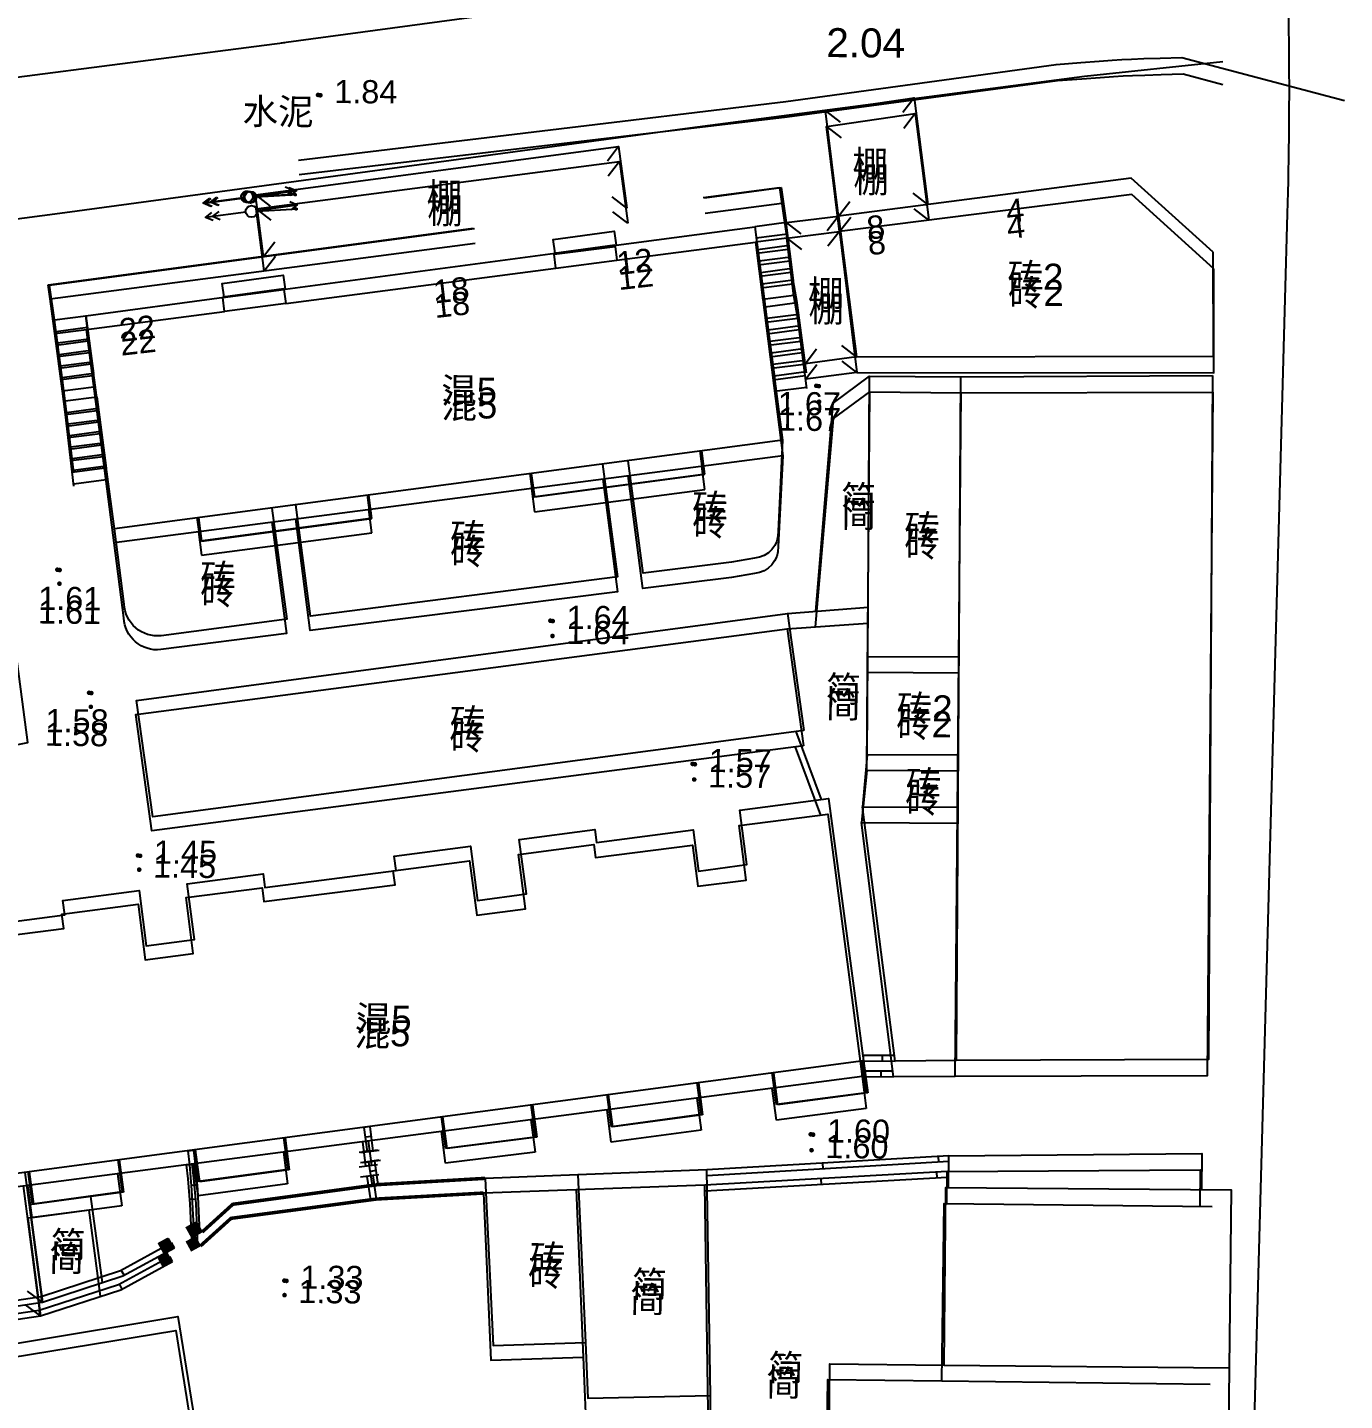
# Model space of a CAD drawing. Header units: millimetres. Extents: x 2463 to 59352, y -11079 to 11941.
# Drawn here: x 6428.4 to 6485.2, y 1711.2 to 1770.4 of the extents above; entities that cross this region are included whole.
import ezdxf
from ezdxf.enums import TextEntityAlignment as Align

# ---------------------------------------------------------------- set-up
doc = ezdxf.new("R2010")
doc.units = ezdxf.units.MM
doc.header["$LTSCALE"] = 10
doc.linetypes.add('X5', pattern=[3, 2, -1])
for name, color, linetype in [('1地形实测', 7, 'Continuous'), ('1：500地形', 8, 'Continuous'), ('RD-红线', 7, 'Continuous')]:
    doc.layers.add(name, color=color, linetype=linetype)
doc.styles.get("Standard").update_dxf_attribs({"font": 'arial.ttf'})
doc.linetypes.add('443', pattern='A,9.4,[169,AAA.SHX,S=1,R=0,X=0,Y=0.15],0.6', length=10)

# ---------------------------------------------------------------- blocks, each defined once
blk = doc.blocks.new('510201003')
at = {"linetype": 'Continuous'}
blk.add_line((0.5, 0), (4, 0), dxfattribs=at)
at = {"linetype": 'Continuous', "flags": 128}
blk.add_lwpolyline([(3.387748909760055, 0.35355), (4, 0), (3.387748909760055, -0.35355)], dxfattribs=at)
blk = doc.blocks.new('510301000')
at = {"linetype": 'Continuous'}
blk.add_circle((0, 0), 0.5, dxfattribs=at)
blk = doc.blocks.new('520101003')
at = {"linetype": 'Continuous'}
blk.add_line((0.5, 0), (4, 0), dxfattribs=at)
at = {"linetype": 'Continuous', "const_width": 0.15, "flags": 128}
blk.add_lwpolyline([(3.774999999999999, 0, 1), (3.924999999999998, 0, 1)], format="xyb", close=True, dxfattribs=at)
blk = doc.blocks.new('520106000')
at = {"linetype": 'Continuous'}
blk.add_circle((0, 0), 0.5, dxfattribs=at)
blk = doc.blocks.new('720100000')
at = {"const_width": 0.2}
blk.add_lwpolyline([(-0.1, 0, 1), (0.1, 0, 1)], format="xyb", close=True, dxfattribs=at)
blk = doc.blocks.new('380408100')
at = {"const_width": 1}
blk.add_lwpolyline([(-0.5, 0), (0.5, 0)], dxfattribs=at)
blk = doc.blocks.new('380407017')
at = {"linetype": 'Continuous', "flags": 128}
blk.add_lwpolyline([(0, -0.5), (0, 1.1)], dxfattribs=at)
blk = doc.blocks.new('510101003')
at = {"linetype": 'Continuous'}
blk.add_line((0.5, 0), (4, 0), dxfattribs=at)
at = {"linetype": 'Continuous', "flags": 128}
for points in [[(2.771799785178775, 0.35355), (3.384166348194753, 0), (2.771799785178775, -0.35355)], [(3.387748909760055, 0.35355), (4, 0), (3.387748909760055, -0.35355)]]:
    blk.add_lwpolyline(points, dxfattribs=at)

msp = doc.modelspace()

# ---------------------------------------------------------------- linework, layer by layer
at = {"layer": '1地形实测', "color": 251, "linetype": 'Continuous', "flags": 128}
for points in [[(6439.321974879744, 1769.754037316778), (6460.543757322566, 1772.639674533048), (6479.9811624343, 1774.694233410881)], [(6440.099104492083, 1764.083797900361), (6461.130787110278, 1766.564793500938), (6472.787285988134, 1768.132580070645), (6473.846422907694, 1768.212670178042), (6474.635378495122, 1768.270137684309), (6475.205735706697, 1768.308497977798), (6475.623324016489, 1768.332513734122), (6476.029769863557, 1768.351507150457), (6476.558279166378, 1768.371010345296), (6477.268253391232, 1768.392888178938), (6478.207266031039, 1768.418848696985), (6479.916864808098, 1767.959696502779)]]:
    msp.add_lwpolyline(points, dxfattribs=at)
at = {"layer": '1地形实测', "color": 8, "linetype": 'Continuous', "flags": 128}
msp.add_lwpolyline([(6440.060400676071, 1764.697993045562), (6461.085687006796, 1767.232622202841), (6472.738149318759, 1768.830134039634), (6473.797078491452, 1768.912925194372), (6474.585884951086, 1768.972404710372), (6475.156142478316, 1769.012219838687), (6475.573668174302, 1769.037300204747), (6475.980064263424, 1769.057330316287), (6476.508522084421, 1769.078181434777), (6477.218438199461, 1769.101870037039), (6478.15738157122, 1769.130225348641), (6485.169510851296, 1767.266118870471)], dxfattribs=at)
at = {"layer": '1：500地形', "color": 251, "linetype": 'Continuous'}
for p, q in [((6425.578136324157, 1767.985117356648), (6439.468810234599, 1769.773198008892)), ((6466.654387598481, 1766.706065997836), (6466.169987181815, 1766.06939031452)), ((6462.834947768397, 1766.154505114891), (6463.470213369206, 1765.668256481533)), ((6453.9101263051, 1764.64464148542), (6453.42261625358, 1764.01034373127)), ((6438.24067145624, 1762.594303276745), (6438.874969388389, 1762.106793046352)), ((6454.258725999245, 1761.980512683169), (6453.624428006153, 1762.468022436724)), ((6467.239643198411, 1762.10753907485), (6466.607065385879, 1762.597278847248)), ((6463.385653600593, 1761.617040901334), (6463.877229866661, 1762.248192925827)), ((6461.12390201507, 1761.339620839693), (6459.768159317582, 1761.163556165417)), ((6459.768159317582, 1761.163556165417), (6460.087841080649, 1758.665123972465)), ((6461.428019528134, 1758.836603556649), (6461.12390201507, 1761.339620839693)), ((6461.12390201507, 1761.339620839693), (6461.756687170391, 1760.850148991571)), ((6463.385653600593, 1761.617040901334), (6462.893775506849, 1760.9861237848)), ((6438.5892710895, 1759.930173997656), (6439.076781142243, 1760.564472228643)), ((6461.184208668625, 1760.843271263298), (6459.831552395512, 1760.668115568702)), ((6461.244515381901, 1760.346921685972), (6459.894945473383, 1760.172674971987)), ((6461.304822034292, 1759.850571632274), (6459.958338551312, 1759.677234375738)), ((6461.365128687905, 1759.354222055414), (6460.021731629125, 1759.181793778558)), ((6461.425435399959, 1758.857872001716), (6460.085124708277, 1758.686353659146)), ((6461.594855912061, 1757.875967204925), (6460.211464793569, 1757.698957879451)), ((6460.211464793569, 1757.698957879451), (6460.598017215469, 1754.677906302624)), ((6461.983033580562, 1754.855123618507), (6461.594855912061, 1757.875967204925)), ((6429.563169348608, 1757.223744181339), (6430.919940630878, 1757.402799312846)), ((6429.892409801572, 1754.733487468102), (6429.563169348608, 1757.223744181339)), ((6430.919940630878, 1757.402799312846), (6431.24586416557, 1754.910480265395)), ((6461.658581828788, 1757.380044617114), (6460.274923891617, 1757.203001649939)), ((6429.628704763689, 1756.728057718259), (6430.984815813865, 1756.906702091806)), ((6429.694240238374, 1756.232371255179), (6431.049690998074, 1756.410605347139)), ((6461.722307745456, 1756.884122029302), (6460.338382988442, 1756.707044942659)), ((6461.786033603859, 1756.388199918792), (6460.401842086549, 1756.211088712682)), ((6429.759775653512, 1755.736684792098), (6431.114566240665, 1755.914508125634)), ((6461.849759520586, 1755.892277331446), (6460.465301183316, 1755.715132005867)), ((6461.931901118225, 1755.253042352275), (6462.419551260858, 1755.887232454848)), ((6464.145646881634, 1755.537507860345), (6463.513318095504, 1756.027569332049)), ((6429.825311068593, 1755.240998329484), (6431.179441424933, 1755.418411380966)), ((6461.913485438536, 1755.396355220471), (6460.528760220537, 1755.219175298587)), ((6429.890846543336, 1754.745311865938), (6431.244316607919, 1754.922314159461)), ((6461.977211355263, 1754.900432633125), (6460.592219318643, 1754.723219069076)), ((6430.018808893134, 1753.72723494785), (6431.377365786206, 1753.904895000049)), ((6430.383395676998, 1750.644613528513), (6430.018808893134, 1753.72723494785)), ((6430.07753540794, 1753.230695383512), (6431.442194443867, 1753.409153621067)), ((6431.377365786206, 1753.904895000049), (6431.779836033269, 1750.827227729727)), ((6430.136261923968, 1752.734156296012), (6431.507023162356, 1752.913412718457)), ((6430.194988439938, 1752.237617208511), (6431.571851820017, 1752.41767133901)), ((6430.253715015629, 1751.741078121477), (6431.636680537284, 1751.921929959562)), ((6430.312441530377, 1751.244538556673), (6431.701509195003, 1751.426188580115)), ((6430.371168046406, 1750.747999469173), (6431.766337853887, 1750.930447677505)), ((6464.366785847904, 1725.175012890139), (6464.367886832073, 1725.42501040211)), ((6465.183388721869, 1725.17141693866), (6465.184489706038, 1725.421414450631)), ((6443.083325812973, 1722.399517539778), (6442.835424829887, 1722.367189925053)), ((6443.138538407018, 1721.976127927546), (6442.890637423932, 1721.943800312822)), ((6435.215820563057, 1721.373545794637), (6435.46372160697, 1721.405873886199)), ((6443.221357358942, 1721.341043985803), (6442.973456374575, 1721.308715893776)), ((6443.278069852009, 1720.906152958871), (6443.030798090304, 1720.8693199748)), ((6467.576998688486, 1721.053928167914), (6467.591035129475, 1720.804322576505)), ((6443.338217616694, 1720.502360102144), (6443.090945795384, 1720.465527118538)), ((6462.584885780789, 1720.773199828231), (6462.598922162173, 1720.523594236822)), ((6435.365170691601, 1719.889980326296), (6435.614373908118, 1719.909924409241)), ((6435.835764219899, 1717.872066003625), (6435.668144465921, 1718.057548152638)), ((6434.634259899643, 1717.196506348793), (6434.514907441657, 1717.416176529025)), ((6435.466288706377, 1717.83855500294), (6435.716026426731, 1717.850003775098)), ((6432.461313958194, 1716.015888568369), (6432.341961500324, 1716.2355587486)), ((6428.937691582107, 1714.859784771112), (6428.298719349057, 1715.341152053681)), ((6428.937691582107, 1714.859784771112), (6428.880392959372, 1715.104030027875))]:
    msp.add_line(p, q, dxfattribs=at)
at = {"layer": '1：500地形', "color": 8, "linetype": 'Continuous'}
for p, q in [((6466.608909183213, 1767.387982396764), (6466.126134202963, 1766.750073063076)), ((6462.790888552876, 1766.826681706012), (6463.427392310959, 1766.342055080348)), ((6453.869947107889, 1765.29406018125), (6453.384056405777, 1764.658520862349)), ((6438.205772630203, 1763.203762972616), (6438.841311948929, 1762.717872270272)), ((6454.225340558363, 1762.630828850792), (6453.589801239579, 1763.116719552205)), ((6463.353165560084, 1762.290636670199), (6463.843130422554, 1762.923040365224)), ((6467.205891555555, 1762.790962917154), (6466.572066755065, 1763.279088026733)), ((6463.353165560084, 1762.290636670199), (6462.862898199093, 1761.658467456122)), ((6461.092128877559, 1762.007449238916), (6459.736839666935, 1761.827927220502)), ((6459.736839666935, 1761.827927220502), (6460.062892695629, 1759.330318197497)), ((6461.402629425082, 1759.505215554853), (6461.092128877559, 1762.007449238916)), ((6461.092128877559, 1762.007449238916), (6461.726160419961, 1761.519592699018)), ((6438.561166080677, 1760.540531641693), (6439.047056782731, 1761.176070960128)), ((6461.153701311532, 1761.51125488652), (6459.80149616665, 1761.332649941445)), ((6461.215273745389, 1761.015060534124), (6459.866152666307, 1760.837372661457)), ((6461.276846179304, 1760.518866181728), (6459.930809166022, 1760.342095381935)), ((6461.338418613161, 1760.022671828867), (6459.995465665679, 1759.846818101947)), ((6461.399991047076, 1759.526477476937), (6460.060122165336, 1759.35154082289)), ((6461.571915406998, 1758.545007631537), (6460.188980260546, 1758.364470891078)), ((6460.188980260546, 1758.364470891078), (6460.583236663517, 1755.344415062928)), ((6461.967796549639, 1755.525163906981), (6461.571915406998, 1758.545007631537)), ((6429.541996521964, 1757.811089227796), (6430.898306698104, 1757.993604176101)), ((6429.877587413039, 1755.321680311003), (6429.541996521964, 1757.811089227796)), ((6430.898306698104, 1757.993604176101), (6431.230585930842, 1755.502124620956)), ((6461.636905967522, 1758.049249397014), (6460.253704092671, 1757.868677836266)), ((6461.701896528104, 1757.553491162957), (6460.318427924738, 1757.372884780989)), ((6429.608796009185, 1757.315571490099), (6430.96444699864, 1757.497674276941)), ((6429.675595496463, 1756.820053752401), (6431.030587299001, 1757.001744377782)), ((6461.76688708857, 1757.057732927968), (6460.383151756922, 1756.877091726643)), ((6429.742394983683, 1756.324536014237), (6431.096727599479, 1756.505814479087)), ((6461.831877649094, 1756.561974693444), (6460.447875589047, 1756.381298671831)), ((6461.915649342905, 1755.922951015533), (6462.401680384328, 1756.558383015339)), ((6464.128662367208, 1756.213062095811), (6463.495085754521, 1756.701509304234)), ((6429.809194470903, 1755.829018277005), (6431.162867900015, 1756.009884579462)), ((6461.89686820956, 1756.066216459387), (6460.512599421114, 1755.88550561702)), ((6429.87599395824, 1755.333500538842), (6431.229008200435, 1755.513954680768)), ((6461.961858770142, 1755.570458225329), (6460.577323253297, 1755.389712562208)), ((6430.006552531764, 1754.315753376466), (6431.364651886544, 1754.496877965872)), ((6430.379000449992, 1751.234072090481), (6430.006552531764, 1754.315753376466)), ((6430.066545306096, 1753.819365557172), (6431.430744758372, 1754.001303693169)), ((6431.364651886544, 1754.496877965872), (6431.774970509085, 1751.420247353037)), ((6430.126538080369, 1753.322977737878), (6431.496837630142, 1753.505729421397)), ((6430.186530854759, 1752.82658991905), (6431.562930502028, 1753.010155149159)), ((6430.246523628974, 1752.330202099756), (6431.629023373798, 1752.514580876921)), ((6430.306516403305, 1751.833814280462), (6431.695116245743, 1752.019006604683)), ((6430.366509177578, 1751.337426461168), (6431.761209117454, 1751.523432332911)), ((6464.42724100032, 1725.851229924598), (6464.427704348842, 1726.101229494792)), ((6465.243850398549, 1725.849716422968), (6465.244313747129, 1726.099715993629)), ((6443.150929191879, 1723.02145944804), (6442.903111440219, 1722.98849944247)), ((6443.207221496008, 1722.598212182877), (6442.959403744406, 1722.565252177772)), ((6435.286066304865, 1721.975424919632), (6435.533884056525, 1722.008384924737)), ((6443.29165995223, 1721.963341285364), (6443.043842200512, 1721.930381279328)), ((6443.349481486222, 1721.528596136142), (6443.102304438742, 1721.491132724454)), ((6462.656573667164, 1721.444886226096), (6462.671246676911, 1721.195317191427)), ((6467.647954349262, 1721.738346420118), (6467.662627359068, 1721.488777386379)), ((6443.410658902869, 1721.124958224018), (6443.16348185533, 1721.087494812795)), ((6435.439199833172, 1720.492245200445), (6435.688351362218, 1720.512824694049)), ((6435.914938580159, 1718.475537706056), (6435.746846249707, 1718.660591667407)), ((6434.715161186034, 1717.796915422083), (6434.595248816973, 1718.016280468908)), ((6435.545549701406, 1718.441084212978), (6435.795257408086, 1718.45316979278)), ((6432.545233512154, 1716.610759415087), (6432.425321143151, 1716.830124462378)), ((6429.024571266347, 1715.44567248121), (6428.384373362789, 1715.92540849641)), ((6429.024571266347, 1715.44567248121), (6428.966649893469, 1715.68977066584))]:
    msp.add_line(p, q, dxfattribs=at)
at = {"layer": '1：500地形', "color": 251, "linetype": 'Continuous', "flags": 128}
for points in [[(6479.926219319897, 1768.939484397304), (6473.950980164607, 1768.304478333221), (6456.94396551393, 1766.079743145388), (6429.992825131894, 1762.422879263648), (6400.635531645765, 1758.551977229194), (6394.933329657973, 1757.196354508289, 0.2615331130511184), (6387.959686822231, 1748.049514973891), (6398.703913337698, 1656.160752280039)], [(6460.946307303357, 1751.955889122915), (6460.746842646711, 1748.032614195608, -0.4079558526814719), (6459.725737786242, 1746.874310016055), (6458.735987952301, 1746.695751147234), (6454.918369125548, 1746.230176749528), (6454.285624469661, 1751.088385537156)], [(6438.919917983558, 1749.087119686306), (6439.545115641407, 1744.286856785306), (6434.126221130109, 1743.590559338109, -0.4332792755425061), (6432.53820162712, 1744.95778260788), (6432.123154259027, 1748.201892925781)]]:
    msp.add_lwpolyline(points, format="xyb", dxfattribs=at)
at = {"layer": '1：500地形', "color": 8, "linetype": 'Continuous', "flags": 128}
for points in [[(6463.353165560084, 1762.290636670199), (6462.790888552876, 1766.826681706012), (6466.608909183213, 1767.387982396764), (6467.205891555555, 1762.790962917154)], [(6438.561166080677, 1760.540531641693), (6438.205772630203, 1763.203762972616), (6453.869947107889, 1765.29406018125), (6454.225340558363, 1762.630828850792)], [(6461.092128877559, 1762.007449238916), (6463.353165560084, 1762.290636670199)], [(6461.571915406998, 1758.545007631537), (6461.399991047076, 1759.526477476937)], [(6464.128662367208, 1756.213062095811), (6461.915649342905, 1755.922951015533)], [(6430.006552531764, 1754.315753376466), (6429.877587413039, 1755.321680311003)], [(6462.374874082076, 1745.244064117671), (6463.120742533212, 1754.22706546763), (6464.680841556607, 1755.379178325069)], [(6464.614813314316, 1743.297174023819), (6464.680841556607, 1755.379178325069), (6468.621801067931, 1755.359604648203)], [(6453.176156124771, 1751.592172051203), (6453.821109781422, 1746.736947665811), (6440.583846651514, 1745.030521332641), (6439.945677166836, 1749.834674332646)], [(6427.263017580875, 1739.358299527206), (6428.397494938488, 1739.591650868655), (6427.575111760847, 1745.828557385952), (6419.428206809886, 1744.155516824574), (6420.692921134209, 1738.00689237088)], [(6461.152190342053, 1745.150616421719), (6464.626393500979, 1745.416144022141)], [(6468.523627516728, 1739.03375838779), (6464.591642934045, 1739.057402913348), (6464.614813314316, 1743.297174023819), (6468.54912279625, 1743.273515517712)], [(6461.506575253008, 1740.059012320247), (6462.601226817789, 1737.130692156386)], [(6464.591642934045, 1739.057402913348), (6464.37895444999, 1736.815836137515)], [(6425.827569921183, 1731.607436104101), (6429.988259117383, 1732.151687765383), (6429.907782178578, 1732.76691699436), (6433.18992733941, 1733.204963958711), (6433.498211576169, 1730.81474852318), (6435.576461121238, 1731.082796150242), (6435.265024546914, 1733.497452555579), (6438.539078948235, 1733.922555810661), (6438.615535130522, 1733.333706637733), (6444.274239963126, 1734.068432927952), (6444.191503003445, 1734.678026722633), (6447.479641020911, 1735.115031732601), (6447.790409825831, 1732.776727367547), (6449.893801187778, 1733.056275414658), (6449.582667577402, 1735.397324669995), (6452.835771468732, 1735.829574681708), (6452.90971195666, 1735.266408163478), (6457.086772368553, 1735.81483189704), (6457.319382443531, 1734.043161061016), (6459.400993508842, 1734.318090798688), (6459.093803410507, 1736.669810491037), (6462.92341794618, 1737.173028642666), (6464.42724100032, 1725.851229924598), (6421.304057196745, 1720.115803903789)], [(6468.444457524662, 1725.868123602942), (6465.788256664093, 1725.848707421572), (6464.37895444999, 1736.815836137515), (6468.510140916072, 1736.790993735083)], [(6464.394026403055, 1726.101291913894), (6465.756123359288, 1726.098767406662)], [(6464.42724100032, 1725.851229924598), (6465.788256664093, 1725.848707421572)], [(6443.043842200512, 1721.930381279328), (6442.903111440219, 1722.98849944247)], [(6443.29165995223, 1721.963341285364), (6443.150929191879, 1723.02145944804)], [(6435.286066304865, 1721.975424919632), (6435.366879627663, 1721.367810462025), (6435.45628957989, 1720.28534328973), (6435.545549701406, 1718.441084212978)], [(6435.533884056525, 1722.008384924737), (6435.615518479872, 1721.394596824777), (6435.705791509334, 1720.301680561044), (6435.795257408086, 1718.45316979278)], [(6443.25465394903, 1720.485957259667), (6443.102304438742, 1721.491132724454)], [(6443.502425027809, 1720.519501357228), (6443.349481486222, 1721.528596136142)], [(6468.107744144772, 1721.765379021299), (6457.665192984949, 1721.151426031143)], [(6468.105685646677, 1721.514826284611), (6457.669434051002, 1720.901243667473)], [(6468.096430118459, 1720.388277800643), (6468.107744144772, 1721.765379021299), (6479.01570158158, 1721.864063152001), (6479.002840602394, 1720.298672611249)], [(6429.024571266347, 1715.44567248121), (6428.280039198669, 1721.043616397195)], [(6452.115593630153, 1720.942249069811), (6448.109425278528, 1720.789274761808), (6448.454005325768, 1713.581687467993), (6452.433866935406, 1713.716328165849)], [(6467.902549164983, 1712.738248619606), (6467.976112854407, 1720.389266306423), (6480.280706725056, 1720.288173883577), (6480.197389274401, 1712.620035090838)], [(6431.61907437604, 1716.295609998406), (6431.116020346732, 1720.004130710271), (6428.465183176248, 1719.651566749328), (6429.024571266347, 1715.44567248121)], [(6428.966649894051, 1715.68977066584), (6432.391893689493, 1716.811851883196), (6434.595248816973, 1718.016280468908)], [(6429.024571266347, 1715.44567248121), (6432.491602623633, 1716.581442953908), (6434.715161186034, 1717.796915422083)], [(6421.831654195006, 1714.615927336627), (6428.966649893469, 1715.68977066584)], [(6421.868861088793, 1714.368711545952), (6429.024571266347, 1715.44567248121)], [(6415.135244717561, 1711.549256745149), (6434.861426262507, 1714.832819518057), (6435.94564750101, 1708.143069948424), (6416.219535350772, 1704.859079002757)], [(6464.791712903565, 1701.048072781768), (6460.780328848605, 1701.150141208322), (6460.829557357503, 1704.612881532759), (6457.767807218219, 1704.659304417093), (6457.830124651986, 1711.422033935674)]]:
    msp.add_lwpolyline(points, dxfattribs=at)
at = {"layer": '1：500地形', "color": 251, "linetype": 'Continuous', "flags": 128}
for points in [[(6463.385653600593, 1761.617040901334), (6462.834947768397, 1766.154505114891), (6466.654387598481, 1766.706065997836), (6467.239643198411, 1762.10753907485)], [(6438.5892710895, 1759.930173997656), (6438.24067145624, 1762.594303276745), (6453.9101263051, 1764.64464148542), (6454.258725999245, 1761.980512683169)], [(6461.12390201507, 1761.339620839693), (6463.385653600593, 1761.617040901334)], [(6461.594855912061, 1757.875967204925), (6461.425435399959, 1758.857872001716)], [(6464.145646881634, 1755.537507860345), (6461.931901118225, 1755.253042352275)], [(6430.018808893134, 1753.72723494785), (6429.892409801572, 1754.733487468102)], [(6462.363887548536, 1744.573018953559), (6463.132664961655, 1753.554088556562), (6464.695697399353, 1754.70221855294)], [(6464.59885387638, 1742.620422122889), (6464.695697399353, 1754.70221855294), (6468.636594198559, 1754.672593281959)], [(6453.181390546642, 1750.944567622972), (6453.813958700079, 1746.087713990715), (6440.572386383692, 1744.41505553702), (6439.946472077429, 1749.220820149296)], [(6461.14096944043, 1744.482689755858), (6464.615838547094, 1744.73935568275)], [(6468.496781417258, 1738.347050694172), (6464.564869965516, 1738.38072398061), (6464.59885387638, 1742.620422122889), (6468.533090223356, 1742.586728996486)], [(6461.482366951795, 1739.390198598505), (6462.569546191227, 1736.459095822536)], [(6464.564869965516, 1738.38072398061), (6464.346464956618, 1736.139706946333)], [(6425.781921685471, 1731.02965005057), (6429.943985445863, 1731.563288012874), (6429.865077970988, 1732.178720375412), (6433.148329690595, 1732.608394889516), (6433.450516590938, 1730.217401081585), (6435.529443037785, 1730.480147105065), (6435.224166141214, 1732.895589750149), (6438.499294099836, 1733.312341005896), (6438.574248156367, 1732.723299016134), (6444.23480853488, 1733.443590277229), (6444.153626644316, 1734.05339276407), (6447.442868539221, 1734.482009895966), (6447.747672433821, 1732.142920848803), (6449.851769954288, 1732.417103135847), (6449.546608259583, 1734.758938269113), (6452.800804031287, 1735.182889556401), (6452.873307937263, 1734.619536437449), (6457.051753504233, 1735.157304855884), (6457.279844130828, 1733.385046429821), (6459.362149646828, 1733.654665929154), (6459.060958676071, 1736.007161492837), (6462.891844245054, 1736.500610481837), (6464.366785847904, 1725.175012890139), (6421.229113936863, 1719.549592449219)], [(6468.384032375327, 1725.181660730746), (6465.727790637031, 1725.169019319937), (6464.346464956618, 1736.139706946333), (6468.477574664723, 1736.104327910934)], [(6464.334209108581, 1725.425158997421), (6465.696295235337, 1725.419160247204)], [(6464.366785847904, 1725.175012890139), (6465.727790637031, 1725.169019319937)], [(6442.973456374575, 1721.308715893776), (6442.835424829887, 1722.367189925053)], [(6443.221357358942, 1721.341043985803), (6443.083325812973, 1722.399517539778)], [(6435.215820563057, 1721.373545794637), (6435.295083897801, 1720.76572762698), (6435.381732692274, 1719.683035735861), (6435.466288706377, 1717.83855500294)], [(6435.46372160697, 1721.405873886199), (6435.543790266705, 1720.791879528091), (6435.631275472611, 1719.698736505938), (6435.716026426731, 1717.850003775098)], [(6443.180583380776, 1719.863758957834), (6443.030798090304, 1720.8693199748)], [(6443.428439205252, 1719.896671293658), (6443.278069852009, 1720.906152958871)], [(6468.036855952903, 1721.079788235371), (6457.592772812264, 1720.49247101171)], [(6468.034158404307, 1720.829241718055), (6457.596375815543, 1720.242278706637)], [(6468.022029610032, 1719.70272054745), (6468.036855952903, 1721.079788235371), (6478.945029572964, 1721.150651111622), (6478.92817605872, 1719.585298394208)], [(6428.937691582107, 1714.859784771112), (6428.207439646796, 1720.459609787335)], [(6452.042658017863, 1720.297449146286), (6448.036112548989, 1720.154693391529), (6448.362308311016, 1712.9462505061), (6452.342500366709, 1713.070739954133)], [(6467.808637657699, 1712.053210421354), (6467.901715276852, 1719.704015848582), (6479.454958660326, 1719.579626583383)], [(6431.534354069126, 1715.703102216479), (6431.040760343052, 1719.412894183659), (6428.389032589535, 1719.067092460935), (6428.937691582107, 1714.859784771112)], [(6428.880392959372, 1715.104030027875), (6432.30848753892, 1716.217371413373), (6434.514907441657, 1717.416176529025)], [(6428.937691582107, 1714.859784771112), (6432.407608451935, 1715.986709008348), (6434.634259899643, 1717.196506348793)], [(6421.742681602746, 1714.04838818906), (6428.880392959372, 1715.104030027875)], [(6421.779257889693, 1713.801078467053), (6428.937691582107, 1714.859784771112)], [(6415.03847228116, 1710.998807068803), (6434.772964477104, 1714.232046956551), (6435.840119792354, 1707.539553596062), (6416.105695928478, 1704.305885331129)], [(6479.269869319776, 1700.193364536744), (6464.667995415193, 1700.371007131302), (6464.761311179, 1708.041391895973), (6462.833821133043, 1708.064841057994), (6462.883071539431, 1712.113133365643), (6467.808637657699, 1712.053210421354), (6479.381756352408, 1711.912415147648)]]:
    msp.add_lwpolyline(points, dxfattribs=at)
at = {"layer": '1：500地形', "color": 8, "linetype": 'X5', "extrusion": (-0.02249646185367215, 0.003258727077910039, 0.9997416115686583), "flags": 128}
for points, elevation in [([(-2661.386224832811, 6109.611477598031), (-2662.83781208212, 6109.186460591827), (-2671.525905233023, 6139.801393768523), (-2670.062258131527, 6140.234128286638)], -133.7636578708433), ([(-2667.324671548402, 6130.567445229165), (-2668.047797826179, 6133.120225613275)], -133.7636578708436), ([(-2664.122952311772, 6119.264735995216), (-2663.399826033056, 6116.711955611125)], -133.7636578708434), ([(-2657.775194365668, 6130.910310931105), (-2656.796843966822, 6131.187322369371), (-2658.816531718137, 6138.320465784236), (-2659.794882118356, 6138.043454345712)], -133.7636578708431), ([(-2653.829861444307, 6116.976164171055), (-2652.851511045461, 6117.253175609322), (-2654.871198796784, 6124.386319024245), (-2655.849549196534, 6124.109307585729)], -133.7636578708432), ([(-2634.757630118319, 6148.718137293169), (-2633.420341299696, 6149.097011749897), (-2632.357304187613, 6145.340031251812), (-2633.693321883636, 6144.961516923738)], -133.7636578708472), ([(-2632.799391370055, 6141.806267843191), (-2631.465409053008, 6142.184205516905), (-2630.390406899335, 6138.431782916909), (-2631.735389464695, 6138.050728703597)], -133.7636578708418), ([(-2630.832674426655, 6134.864473452637), (-2629.483385230832, 6135.246747800458), (-2628.442883750546, 6131.495630411055), (-2629.771578349598, 6131.119190828681)], -133.7636578708442), ([(-2627.899145869233, 6124.510186247714), (-2626.5658315375, 6124.887934671405), (-2625.496464790335, 6121.139783158881), (-2626.836682847481, 6120.760078803994)], -133.7636578708466), ([(-2625.932428926829, 6117.568391857544), (-2624.583807714386, 6117.950476954977), (-2623.514440968612, 6114.20232544231), (-2624.869965904583, 6113.818284413661)], -133.7636578708425)]:
    msp.add_lwpolyline(points, dxfattribs=dict(at, elevation=elevation))
at = {"layer": '1：500地形', "color": 8, "linetype": 'X5', "flags": 128}
for points in [[(6429.541996521964, 1757.811089227796), (6429.329468848448, 1759.308612846193), (6460.87369230643, 1763.518014518899), (6461.092128877559, 1762.007449238916)], [(6451.132836714301, 1760.683953398262), (6453.762915720263, 1761.033644297515)], [(6439.487879532071, 1759.135659394675), (6436.857800526052, 1758.785968494956)], [(6450.103150203448, 1751.183963027672), (6450.237044226409, 1750.176006069296), (6457.586048786035, 1751.152226112206), (6457.452154762957, 1752.160183071514)], [(6435.747332281522, 1749.276978607179), (6435.881226304484, 1748.269021648803), (6443.230230864052, 1749.245241691713), (6443.096336840974, 1750.25319865102)], [(6464.427241000203, 1725.851229924598), (6464.610488541281, 1724.473439093103), (6460.739918502079, 1723.959982242324), (6460.556845141897, 1725.336463454069)], [(6457.306034101262, 1724.904102376551), (6457.488828555013, 1723.529718188924), (6453.621054028425, 1723.003766469081), (6453.436752219832, 1724.38948406594)], [(6450.15399593537, 1723.952874239423), (6450.338887877851, 1722.562719578744), (6446.4773510877, 1722.070725047384), (6446.295281205183, 1723.439661370479)], [(6439.486111941196, 1722.534035135881), (6439.668814861712, 1721.160339163505), (6435.806075195522, 1720.639352338743), (6435.622426263495, 1722.020161126164)], [(6432.334073775595, 1721.582806998753), (6432.51887418455, 1720.19334055286), (6428.65613451836, 1719.672353728563), (6428.470388097952, 1721.06893298857)]]:
    msp.add_lwpolyline(points, dxfattribs=at)
at = {"layer": '1：500地形', "color": 8, "linetype": 'Continuous'}
msp.add_lwpolyline([(6479.506708591043, 1760.732426316366), (6475.964933238081, 1763.928437645436), (6463.353165560084, 1762.290636670199), (6464.128662367208, 1756.213062095811), (6479.517293232117, 1756.249395356868)], close=True, dxfattribs=at)
at = {"layer": '1：500地形', "color": 251, "linetype": 'Continuous'}
msp.add_lwpolyline([(6479.535169849436, 1760.017635152099), (6476.001557511832, 1763.222669578978), (6463.385653600593, 1761.617040901334), (6464.145646881634, 1755.537507860345), (6479.534320343666, 1755.5345920421)], close=True, dxfattribs=at)
at = {"layer": '1：500地形', "color": 251, "linetype": 'X5', "flags": 128}
for points in [[(6429.563169348608, 1757.223744181339), (6429.354461845624, 1758.721805014071), (6460.909318870721, 1762.850738405605), (6461.12390201507, 1761.339620839693)], [(6451.16126664667, 1760.04153074313), (6453.792228947133, 1760.384512729832)], [(6439.512398341178, 1758.522942785063), (6436.881435982274, 1758.179961275198)], [(6450.107353456873, 1750.544197941088), (6450.238676229639, 1749.535902786423), (6457.590146782723, 1750.493375369702), (6457.458824011237, 1751.501671000738)], [(6435.746718441982, 1748.673834222724), (6435.87804121469, 1747.665539068059), (6443.229511709391, 1748.623012128641), (6443.098188936683, 1749.63130728284)], [(6464.366785847904, 1725.175012890139), (6464.546518689693, 1723.796759283059), (6460.674651652955, 1723.29317615077), (6460.495089649196, 1724.670119917375)], [(6457.243186394366, 1724.246051598695), (6457.422474872003, 1722.871205676702), (6453.553371451302, 1722.355120316037), (6453.372604584934, 1723.741303563938)], [(6450.088745397547, 1723.313067812827), (6450.270091113316, 1721.922446083167), (6446.40731203111, 1721.440301963949), (6446.228734256672, 1722.809698165283)], [(6439.417277316594, 1721.921441894845), (6439.596475962639, 1720.547284759936), (6435.732420108952, 1720.036151669343), (6435.55229351562, 1721.417424206977)], [(6432.262836261392, 1720.988458585349), (6432.444092203952, 1719.598525166401), (6428.580036290661, 1719.087392075808), (6428.397852518801, 1720.484440421109)]]:
    msp.add_lwpolyline(points, dxfattribs=at)
at = {"layer": '1：500地形', "color": 8, "linetype": 'Continuous', "flags": 128}
for points in [[(6459.736839666935, 1761.827927220502), (6460.938468224866, 1752.623294647206), (6432.124983620162, 1748.795796517637), (6430.898306698104, 1757.993604176101), (6436.857800526052, 1758.785968494956), (6436.777797001329, 1759.387687301152), (6439.408286425607, 1759.734291382023), (6439.487879532071, 1759.135659394675), (6451.132836714301, 1760.683953398262), (6451.05283318952, 1761.285672204458), (6453.683322613799, 1761.632276285329), (6453.762915720263, 1761.033644297515)], [(6479.477416945652, 1755.409653799963), (6479.300073402383, 1725.918172754236), (6468.444457524662, 1725.868123602942), (6468.621801067931, 1755.359604648203)], [(6461.857461035515, 1740.105583262053), (6433.779148559932, 1736.378919117973), (6433.078212392023, 1741.392945991718), (6461.152190342053, 1745.150616421719)], [(6452.115593630153, 1720.942249069811), (6452.433866935406, 1713.716328165849), (6452.540162642226, 1711.303042610996), (6457.830124651986, 1711.422033935674), (6457.665192984949, 1721.151426031143)], [(6480.197389274401, 1712.620035090838), (6480.070059067484, 1700.901173172408), (6464.791712903565, 1701.048072781768), (6464.865464854609, 1708.718670691718), (6462.937921250503, 1708.737203810253), (6462.976846216219, 1712.785608709213), (6467.902549164983, 1712.738248619606), (6480.197389274401, 1712.620035090838)]]:
    msp.add_lwpolyline(points, close=True, dxfattribs=at)
at = {"layer": '1：500地形', "color": 251, "linetype": 'Continuous', "flags": 128}
for points in [[(6459.768159317582, 1761.163556165417), (6460.946307303357, 1751.955889122915), (6432.123154259027, 1748.201892925781), (6430.919940630878, 1757.402799312846), (6436.881435982274, 1758.179961275198), (6436.802967428435, 1758.781882230081), (6439.43433236037, 1759.121775645186), (6439.512398341178, 1758.522942785063), (6451.16126664667, 1760.04153074313), (6451.082798033169, 1760.643451698479), (6453.714162966326, 1760.983345590421), (6453.792228947133, 1760.384512729832)], [(6479.492302437518, 1754.694954746292), (6479.239740614345, 1725.204022195079), (6468.384032375327, 1725.181660730746), (6468.636594198559, 1754.672593281959)], [(6461.83337037152, 1739.435874313471), (6433.745644246492, 1735.780836923403), (6433.057498767595, 1740.796634922159), (6461.14096944043, 1744.482689755858)], [(6452.042658017863, 1720.297449146286), (6452.342500366709, 1713.070739954133), (6452.442640586787, 1710.657191505079), (6457.732888889414, 1710.76269032376), (6457.592772812264, 1720.49247101171)]]:
    msp.add_lwpolyline(points, close=True, dxfattribs=at)
at = {"layer": '1：500地形', "color": 8, "linetype": 'Continuous', "flags": 128}
for points in [[(6460.938468224866, 1752.623294647206), (6460.749010653964, 1748.699524160829, -0.4079558526814719), (6459.730863381616, 1747.538619284407), (6458.741572209199, 1747.357536497415), (6454.925153259161, 1746.882226704509), (6454.280019618369, 1751.738806015235)], [(6438.919467426169, 1749.698355663457), (6439.556906237589, 1744.899703191017), (6434.139805269226, 1744.189586934523, -0.4332792755425061), (6432.548303817954, 1745.552755350602), (6432.124983620162, 1748.795796517637)]]:
    msp.add_lwpolyline(points, format="xyb", dxfattribs=at)
at = {"layer": '1：500地形', "color": 8, "linetype": '443', "const_width": 0.15, "flags": 128}
msp.add_lwpolyline([(6435.914938580159, 1718.475537706056), (6437.230330459572, 1719.67036371993), (6443.502425027809, 1720.519501357228), (6448.109425278528, 1720.789274761808)], dxfattribs=at)
at = {"layer": '1：500地形', "color": 251, "linetype": '443', "const_width": 0.1499999999999999, "flags": 128}
msp.add_lwpolyline([(6435.835764219899, 1717.872066003625), (6437.154199302111, 1719.063533199374), (6443.428439205252, 1719.896671293658), (6448.036112548989, 1720.154693391529)], dxfattribs=at)
at = {"layer": 'RD-红线'}
msp.add_lwpolyline([(6095.082381622373, 1810.522110730764), (6254.611505617593, 1687.606597387121), (6307.273520920748, 1645.061656200682), (6306.953446319067, 1645.320240211096), (6326.525127276518, 1638.235452398547), (6329.652781660059, 1638.605668412876), (6466.937623961801, 1654.855880542547), (6469.08364808545, 1655.109902375732), (6480.10959496032, 1667.180990781524), (6480.168760211413, 1669.341186630429), (6482.717422331423, 1762.395964802598, 0.01922816686001521), (6482.553167865351, 1777.233690449391), (6478.674665673376, 1855.48969294306)], format="xyb", dxfattribs=at)

# ---------------------------------------------------------------- block references
at = {"layer": '1：500地形', "color": 8, "linetype": 'Continuous', "extrusion": (-0.02249646185367215, 0.003258727077910039, 0.9997416115686583), "yscale": 0.5000000000001075, "zscale": 0.4999999999999977}
for name, p, xscale, rotation in [('720100000', (-2672.618212723618, 6119.572214117768, -131.9236578708453), 0.4999999999983986, 97.84143009071664), ('510201003', (-2667.832257207478, 6117.225225664552, -129.3866578708459), 0.4999999999540853, 106.7261639206612), ('510101003', (-2667.832257208057, 6117.225225664501, -133.7636578708418), 0.4999999999874022, 285.8992100644456), ('510301000', (-2667.832257207478, 6117.225225664552, -129.3866578708459), 0.4999999999983986, 97.84143009071664), ('520106000', (-2667.832257207478, 6117.225225664552, -129.3866578708459), 0.4999999999983986, 97.84143009071664), ('510301000', (-2667.832257208057, 6117.225225664501, -133.7636578708418), 0.4999999999983986, 97.84143009071664), ('520101003', (-2667.832257207478, 6117.225225664552, -129.3866578708459), 0.4999999999768536, 101.5141610555365), ('720100000', (-2663.282235552765, 6142.637376782688, -132.0936578708423), 0.4999999999983986, 97.84143009071664), ('720100000', (-2650.74060953724, 6111.377391801254, -132.153657870842), 0.4999999999983986, 97.84143009071664), ('720100000', (-2651.612059167957, 6132.738233932157, -132.1236578708383), 0.4999999999983986, 97.84143009071664), ('720100000', (-2645.684689858911, 6113.490943601289, -132.1836578708427), 0.4999999999983986, 97.84143009071664), ('720100000', (-2646.379318250436, 6139.688132313057, -132.1936578708427), 0.4999999999983986, 97.84143009071664), ('720100000', (-2639.042036828394, 6116.580098940985, -132.3136578708439), 0.4999999999983986, 97.84143009071664), ('720100000', (-2631.301294199818, 6147.024858811094, -132.1636578708403), 0.4999999999983986, 97.84143009071664), ('380407017', (-2627.879909319082, 6128.358239923324, -133.7636578708403), 0.4999999998018732, 195.8182404211803), ('380407017', (-2627.457944087361, 6128.477789152657, -133.7636578708417), 0.4999999997937443, 195.8182404145736), ('380408100', (-2623.420742153725, 6121.244121820899, -132.5386578708449), 0.5000000001131617, 307.0296989223083), ('380408100', (-2622.570871460392, 6120.126230186279, -133.7636578708446), 0.5000000001131617, 127.0296989223084), ('720100000', (-2621.80366142957, 6125.454948663934, -132.4336578708442), 0.4999999999983986, 97.84143009071664)]:
    msp.add_blockref(name, p, dxfattribs=dict(at, xscale=xscale, rotation=rotation))
at = {"layer": '1：500地形', "color": 8, "linetype": 'Continuous'}
for name, p, xscale, yscale, zscale, rotation in [('720100000', (6441.01005998513, 1767.499089248833, 1.84), 0.5000000000005034, 0.5000000000005034, 0.5000000000005034, 359.5991228145418), ('510201003', (6438.001201040841, 1763.099033243378, 4.376999999999998), 0.4999999999542027, 0.5000000000000423, 0.5, 8.483856644453144), ('510101003', (6438.001201040841, 1763.099033243378), 0.4999999999854584, 0.5000000000000423, 0.5, 187.6569027882973), ('510301000', (6438.001201040841, 1763.099033243378, 4.376999999999998), 0.5000000000005034, 0.5000000000005034, 0.5000000000005034, 359.5991228145418), ('520106000', (6438.001201040841, 1763.099033243378, 4.376999999999998), 0.5000000000005034, 0.5000000000005034, 0.5000000000005034, 359.5991228145418), ('510301000', (6438.001201040841, 1763.099033243378), 0.5000000000005034, 0.5000000000005034, 0.5000000000005034, 359.5991228145418), ('520101003', (6438.001201040841, 1763.099033243378, 4.376999999999998), 0.4999999999788917, 0.5000000000000423, 0.5, 3.271853779361809), ('720100000', (6462.498571043574, 1754.952930833102, 1.669999999999999), 0.5000000000005034, 0.5000000000005034, 0.5000000000005034, 359.5991228145418), ('720100000', (6429.763517255227, 1747.02227527218, 1.61), 0.5000000000005034, 0.5000000000005034, 0.5000000000005034, 359.5991228145418), ('720100000', (6451.02864643527, 1744.822438470443, 1.639999999999997), 0.5000000000005034, 0.5000000000005034, 0.5000000000005034, 359.5991228145418), ('720100000', (6431.130422060758, 1741.71558173921, 1.58), 0.5000000000005034, 0.5000000000005034, 0.5000000000005034, 359.5991228145418), ('720100000', (6457.15659242662, 1738.64741272701, 1.57), 0.5000000000005034, 0.5000000000005034, 0.5000000000005034, 359.5991228145418), ('720100000', (6433.235379357911, 1734.69868251158, 1.45), 0.5000000000005034, 0.5000000000005034, 0.5000000000005034, 359.5991228145418), ('720100000', (6462.255953552756, 1722.673343705834, 1.6), 0.5000000000005034, 0.5000000000005034, 0.5000000000005034, 359.5991228145418), ('380407017', (6443.29165995223, 1721.963341285364), 0.4999999998016623, 0.5000000000000423, 0.5, 97.57593314496906), ('380407017', (6443.349481486222, 1721.528596136142), 0.4999999997935374, 0.5000000000000423, 0.5, 97.57593313836404), ('380408100', (6435.611761034788, 1718.570112616644, 1.225), 0.5000000001116774, 0.5000000000000423, 0.5, 208.7873916462474), ('380408100', (6434.383579253832, 1717.889281201997), 0.5000000001116774, 0.5000000000000423, 0.5, 28.78739164624744), ('720100000', (6439.547268463912, 1716.366072224808, 1.33), 0.5000000000005034, 0.5000000000005034, 0.5000000000005034, 359.5991228145418)]:
    msp.add_blockref(name, p, dxfattribs=dict(at, xscale=xscale, yscale=yscale, zscale=zscale, rotation=rotation))
at = {"layer": '1：500地形', "color": 251, "linetype": 'Continuous'}
for name, p, xscale, yscale, zscale, rotation in [('510201003', (6438.035833405827, 1762.490095787105, 4.376999999999994), 0.5000000000000007, 0.5000000000000007, 0.5000000000000007, 8.337722019207115), ('510101003', (6438.035833405827, 1762.490095787105), 0.5000000000000001, 0.5000000000000001, 0.5000000000000001, 187.5107681588553), ('510301000', (6438.035833405827, 1762.490095787105, 4.376999999999994), 0.4999999999999997, 0.4999999999999997, 0.4999999999999997, 359.4529881682059), ('520106000', (6438.035833405827, 1762.490095787105, 4.376999999999994), 0.4999999999999997, 0.4999999999999997, 0.4999999999999997, 359.4529881682059), ('510301000', (6438.035833405827, 1762.490095787105), 0.4999999999999997, 0.4999999999999997, 0.4999999999999997, 359.4529881682059), ('520101003', (6438.035833405827, 1762.490095787105, 4.376999999999994), 0.4999999999999992, 0.4999999999999992, 0.4999999999999992, 3.125719137142292), ('720100000', (6462.512346872218, 1754.281538416521, 1.669999999999998), 0.4999999999999997, 0.4999999999999997, 0.4999999999999997, 359.4529881682059), ('720100000', (6429.757172201733, 1746.434400503878, 1.61), 0.4999999999999997, 0.4999999999999997, 0.4999999999999997, 359.4529881682059), ('720100000', (6451.016621475081, 1744.180333353002, 1.639999999999997), 0.4999999999999997, 0.4999999999999997, 0.4999999999999997, 359.4529881682059), ('720100000', (6431.110537654577, 1741.12423786929, 1.58), 0.4999999999999997, 0.4999999999999997, 0.4999999999999997, 359.4529881682059), ('720100000', (6457.128797940592, 1737.989698056486, 1.57), 0.4999999999999997, 0.4999999999999997, 0.4999999999999997, 359.4529881682059), ('720100000', (6433.197591319595, 1734.101992558577, 1.449999999999999), 0.4999999999999997, 0.4999999999999997, 0.4999999999999997, 359.4529881682059), ('720100000', (6462.187400153345, 1722.00267488964, 1.6), 0.4999999999999997, 0.4999999999999997, 0.4999999999999997, 359.4529881682059), ('380407017', (6443.221357358942, 1721.341043985803), 0.4999999999999996, 0.4999999999999996, 0.4999999999999996, 97.42979849379837), ('380407017', (6443.278069852009, 1720.906152958871), 0.4999999999999998, 0.4999999999999998, 0.4999999999999998, 97.42979849196266), ('380408100', (6435.532828881727, 1717.967414080986, 1.225), 0.4999999999999997, 0.4999999999999997, 0.4999999999999997, 208.6412569784574), ('380408100', (6434.302914644797, 1717.289717262965), 0.4999999999999997, 0.4999999999999997, 0.4999999999999997, 28.64125697845764), ('720100000', (6439.462702088031, 1715.75334317226, 1.33), 0.4999999999999997, 0.4999999999999997, 0.4999999999999997, 359.4529881682059)]:
    msp.add_blockref(name, p, dxfattribs=dict(at, xscale=xscale, yscale=yscale, zscale=zscale, rotation=rotation))

# ---------------------------------------------------------------- texts
at = {"layer": '1：500地形', "color": 8, "linetype": 'Continuous'}
for s, height, rotation, p in [('2.04', 1.25, 359.5991228145418, (6462.824286769874, 1769.770749107824)), ('1.84', 1, 359.5991228145418, (6441.608825087753, 1767.662510650587)), ('水泥', 1.125, 359.5991228145418, (6437.652176645033, 1766.813337311038)), ('棚', 1.125, 359.5991228145418, (6463.95070190271, 1764.552013418992)), ('棚', 1.125, 359.5991228145418, (6445.583722869314, 1763.169495905173)), ('4', 1, 6.645714192890196, (6470.572787254614, 1762.483427552395)), ('8', 1, 6.645714192890196, (6464.571466503463, 1761.769738738314)), ('12', 1, 6.645714192890196, (6453.791122654891, 1760.238941191585)), ('砖2', 1.125, 359.5991228145418, (6470.634325188557, 1759.686891540308)), ('18', 1, 6.645714192890196, (6445.875701553103, 1759.011768234783)), ('棚', 1.125, 359.5991228145418, (6462.032103219683, 1758.972783384734)), ('22', 1, 6.645714192890196, (6432.343952027006, 1757.355964570661)), ('混5', 1.125, 359.5991228145418, (6446.214924447735, 1754.770557355025)), ('1.67', 1, 359.5991228145418, (6460.731957669575, 1754.205192624015)), ('砖', 1.125, 359.5991228145418, (6457.040316005327, 1749.73551172752)), ('简', 1.125, 359.5991228145418, (6463.450857587073, 1750.106318926793)), ('砖', 1.125, 359.5991228145418, (6466.188891436994, 1748.850087628123)), ('砖', 1.125, 359.5991228145418, (6446.603393924628, 1748.468374820315)), ('砖', 1.125, 359.5991228145418, (6435.831392486669, 1746.715369276126)), ('1.61', 1, 359.5991228145418, (6428.842654746231, 1745.805246694834)), ('1.64', 1, 359.5991228145418, (6451.627411537893, 1744.985859871731)), ('简', 1.125, 359.5991228145418, (6462.806569324313, 1741.892084063851)), ('砖2', 1.125, 359.5991228145418, (6465.858579307884, 1741.071589898673)), ('1.58', 1, 359.5991228145418, (6429.157452107904, 1740.532305932027)), ('砖', 1.125, 359.5991228145418, (6446.592658902782, 1740.479586023726)), ('1.57', 1, 359.5991228145418, (6457.7553575293, 1738.810834128764)), ('砖', 1.125, 359.5991228145418, (6466.252722815467, 1737.809538364765)), ('1.45', 1, 359.5991228145418, (6433.834144460476, 1734.862103912868)), ('混5', 1.125, 359.5991228145418, (6442.533382586467, 1727.68421767315)), ('1.60', 1, 359.5991228145418, (6462.854718655495, 1722.836765107588)), ('简', 1.125, 359.5991228145418, (6429.37627787798, 1717.936995548551)), ('砖', 1.125, 359.5991228145418, (6450.043217509085, 1717.355717064702)), ('1.33', 1, 359.5991228145418, (6440.146033566418, 1716.529493627027)), ('简', 1.125, 359.5991228145418, (6454.435373553513, 1716.226864417904)), ('简', 1.125, 359.5991228145418, (6460.311295747031, 1712.63441510534))]:
    msp.add_text(s, height=height, rotation=rotation, dxfattribs=at).set_placement(p, align=Align.MIDDLE_LEFT)
at = {"layer": '1：500地形', "color": 251, "linetype": 'Continuous'}
for s, height, rotation, p in [('棚', 1.125, 359.4529597704604, (6463.988955746087, 1763.876886295509)), ('棚', 1.125, 359.4529597704604, (6445.618510299742, 1762.541218650416)), ('4', 0.9999999999999994, 6.500233396186175, (6470.605743557537, 1761.791417148785)), ('8', 0.9999999999999994, 6.500233396186175, (6464.602622014618, 1761.093037402146)), ('12', 0.9999999999999994, 6.500233396186175, (6453.818408896595, 1759.589740324654)), ('砖2', 1.125, 359.4529597704604, (6470.660148612196, 1758.994733059202)), ('18', 0.9999999999999994, 6.500233396186175, (6445.89988359684, 1758.382759477367)), ('棚', 1.125, 359.4529597704604, (6462.056133315697, 1758.302567470242)), ('22', 0.9999999999999994, 6.500233396186175, (6432.363954944218, 1756.761474305653)), ('混5', 1.125, 359.4529597704604, (6446.228288045359, 1754.140697578789)), ('1.67', 0.9999999999999994, 359.4529597704604, (6460.743832121168, 1753.538308549561)), ('简', 1.125, 359.4529597704604, (6463.452268872092, 1749.432513664366)), ('砖', 1.125, 359.4529597704604, (6457.040802416539, 1749.078057850134)), ('砖', 1.125, 359.4529597704604, (6466.187089762623, 1748.1693028434)), ('砖', 1.125, 359.4529597704604, (6446.600682406019, 1747.837544734944)), ('砖', 1.125, 359.4529597704604, (6435.82424487654, 1746.112019262166)), ('1.61', 0.9999999999999994, 359.4529597704604, (6428.833208602942, 1745.219724554923)), ('1.64', 0.9999999999999994, 359.4529597704604, (6451.615801391456, 1744.342227165942)), ('简', 1.125, 359.4529597704604, (6462.787032061811, 1741.219948639517)), ('砖2', 1.125, 359.4529597704604, (6465.836939436706, 1740.391672632546)), ('1.58', 0.9999999999999994, 359.4529597704604, (6429.134556168372, 1739.945998041314)), ('砖', 1.125, 359.4529597704604, (6446.569571766742, 1739.848809391149)), ('1.57', 0.9999999999999994, 359.4529597704604, (6457.727977916629, 1738.151591869426)), ('砖', 1.125, 359.4529597704604, (6466.222761687912, 1737.128626800031)), ('1.45', 0.9999999999999994, 359.4529597704604, (6433.796771295691, 1734.263886371051)), ('混5', 1.125, 359.4529597704604, (6442.477673742427, 1727.063835624494)), ('1.60', 0.9999999999999994, 359.4529597704604, (6462.786580129383, 1722.164568702114)), ('简', 1.125, 359.4529597704604, (6429.295751247353, 1717.350202629697)), ('砖', 1.125, 359.4529597704604, (6449.96114110909, 1716.716214897466)), ('1.33', 0.9999999999999994, 359.4529597704604, (6440.061882004464, 1715.9152369852)), ('简', 1.125, 359.4529597704604, (6454.35040369598, 1715.576163601485)), ('简', 1.125, 359.4529597704604, (6460.217144091819, 1711.968739272916))]:
    msp.add_text(s, height=height, rotation=rotation, dxfattribs=at).set_placement(p, align=Align.MIDDLE_LEFT)

doc.saveas('drawing.dxf')
